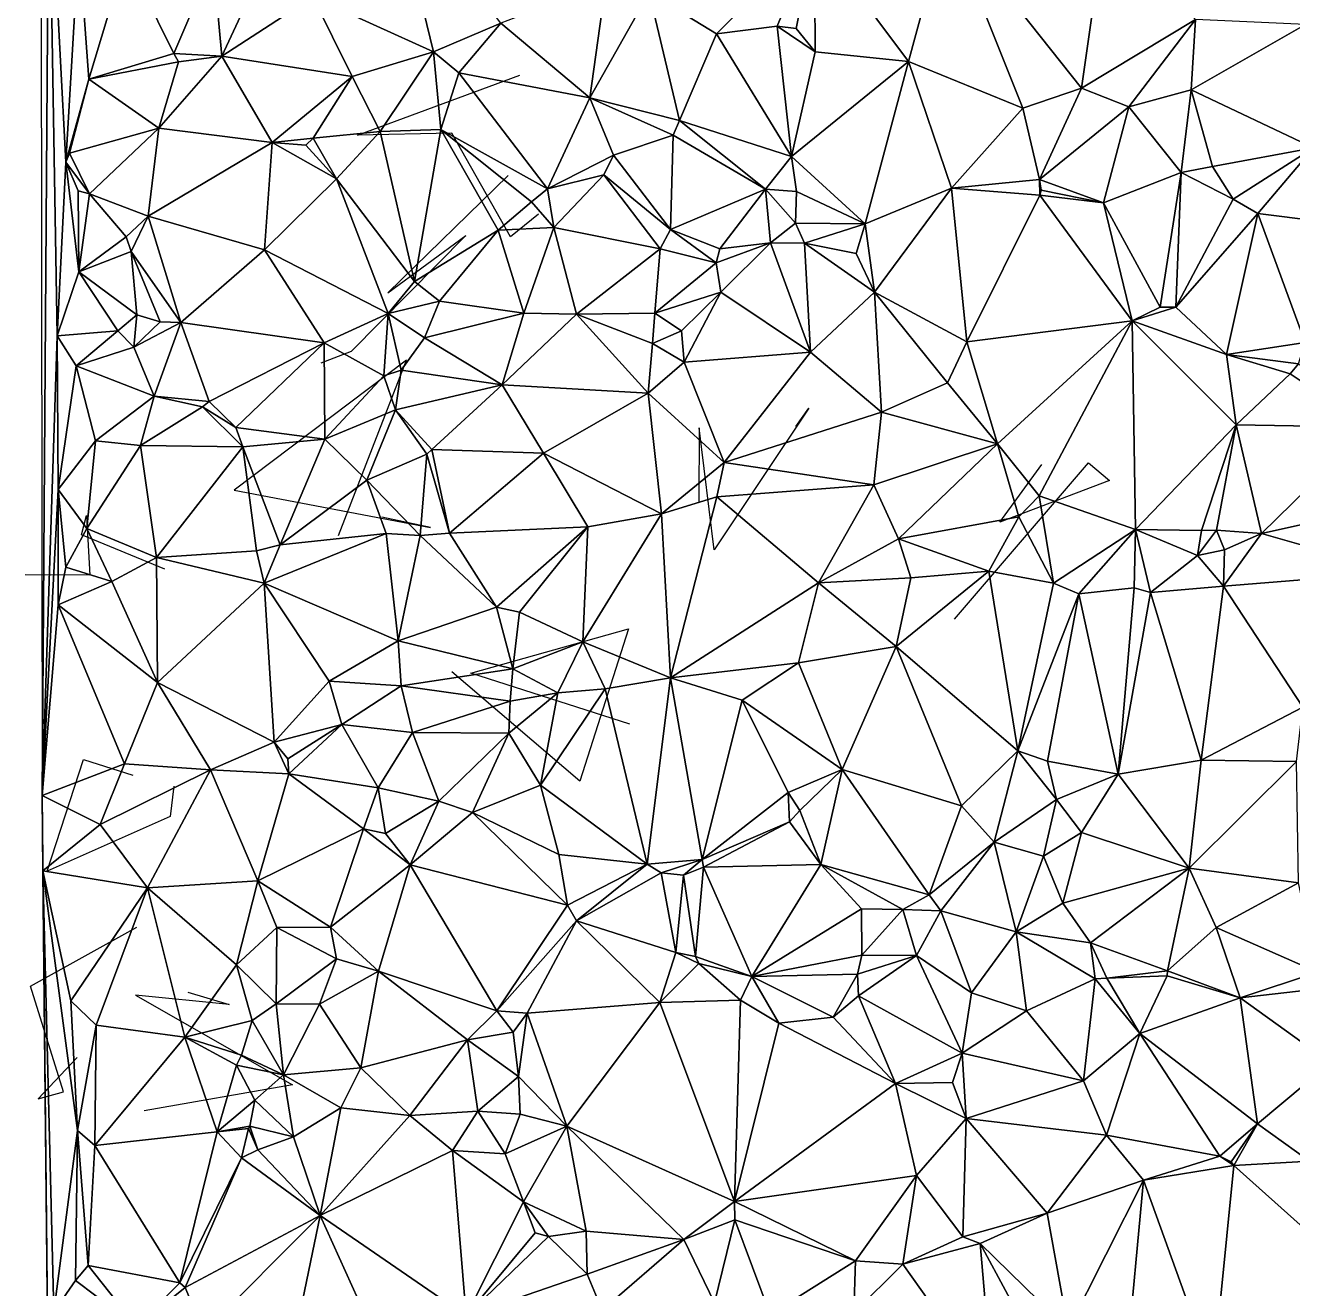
# Model space of a CAD drawing. Header units: metres. Extents: x -15.1 to 15.8, y -15 to 15.
# Drawn here: x -15.11 to -3.35, y -7.98 to 3.74 of the extents above; entities that cross this region are included whole.
import ezdxf

# ---------------------------------------------------------------- set-up
doc = ezdxf.new("R2010")
doc.units = ezdxf.units.M
doc.layers.add('CRACKS', color=1, linetype='Continuous')
doc.layers.add('STREET_MESH', color=7, linetype='Continuous')

msp = doc.modelspace()

# ---------------------------------------------------------------- linework, layer by layer
at = {"layer": 'CRACKS'}
for points in [[(-10.35, 1.989, 0.1), (-10.61, 1.779, 0.1), (-11.153, 2.742, 0.1), (-12.028, 2.724, 0.1), (-10.522, 3.279, 0.1)], [(-10.629, 2.349, 0.1), (-11.748, 1.26, 0.1), (-11.024, 1.791, 0.1), (-12.086, 0.715, 0.1), (-12.37, 0.607, 0.1)], [(-12.206, -0.991, 0.1), (-11.575, 0.634, 0.1), (-13.172, -0.572, 0.1), (-11.352, -0.918, 0.1), (-11.803, -0.82, 0.1)], [(-7.961, 0.021, 0.1), (-7.838, 0.189, 0.1), (-8.719, -1.125, 0.1), (-8.857, 0.007, 0.1), (-8.861, -0.685, 0.1)], [(-6.486, -1.767, 0.1), (-5.245, -0.317, 0.1), (-5.05, -0.48, 0.1), (-6.066, -0.868, 0.1), (-5.678, -0.332, 0.1)], [(-13.818, -1.305, 0.1), (-14.59, -0.985, 0.1), (-14.543, -0.805, 0.1), (-14.513, -1.359, 0.1), (-15.112, -1.358, 0.1)], [(-9.502, -2.743, 0.1), (-10.978, -2.27, 0.1), (-9.513, -1.858, 0.1), (-9.965, -3.272, 0.1), (-11.153, -2.256, 0.1)], [(-13.732, -3.319, 0.1), (-13.767, -3.6, 0.1), (-14.91, -4.107, 0.1), (-14.572, -3.071, 0.1), (-14.115, -3.215, 0.1)], [(-14.63, -5.834, 0.1), (-14.992, -6.218, 0.1), (-14.756, -6.155, 0.1), (-15.064, -5.174, 0.1), (-14.078, -4.627, 0.1)], [(-13.605, -5.23, 0.1), (-13.22, -5.343, 0.1), (-14.088, -5.257, 0.1), (-12.632, -6.088, 0.1), (-14.008, -6.329, 0.1)]]:
    msp.add_polyline3d(points, dxfattribs=at)
at = {"layer": 'STREET_MESH'}
for points in [[(-14.957, -3.403), (-14.894, 5.465), (-14.974, 11.464)], [(-14.816, 0.862), (-14.894, 5.465), (-14.957, -3.403)], [(-14.816, 0.862), (-14.737, 2.472), (-14.894, 5.465)], [(-14.894, 5.465), (-14.737, 2.472), (-14.615, 4.513)], [(-12.442, 4.007), (-11.322, 3.498), (-11.716, 5.112)], [(-11.322, 3.498), (-10.698, 3.763), (-11.716, 5.112)], [(-7.788, 4.577), (-6.913, 3.408), (-6.556, 4.73)], [(-6.556, 4.73), (-6.913, 3.408), (-5.852, 2.973)], [(-5.308, 3.159), (-6.556, 4.73), (-5.852, 2.973)], [(-5.308, 3.159), (-5.087, 4.723), (-6.556, 4.73)], [(-5.087, 4.723), (-5.308, 3.159), (-4.249, 3.798)], [(-14.737, 2.472), (-14.521, 3.242), (-14.615, 4.513)], [(-14.521, 3.242), (-14.18, 4.385), (-14.615, 4.513)], [(-7.788, 4.577), (-9.321, 4.048), (-8.698, 3.663)], [(-8.132, 3.735), (-7.788, 4.577), (-8.698, 3.663)], [(-7.958, 3.712), (-7.788, 4.577), (-8.132, 3.735)], [(-7.958, 3.712), (-7.78, 3.496), (-7.788, 4.577)], [(-7.788, 4.577), (-7.78, 3.496), (-6.913, 3.408)], [(-13.732, 3.48), (-14.18, 4.385), (-14.521, 3.242)], [(-13.732, 3.48), (-13.368, 4.336), (-14.18, 4.385)], [(-13.732, 3.48), (-13.289, 3.456), (-13.368, 4.336)], [(-13.289, 3.456), (-12.921, 4.247), (-13.368, 4.336)], [(-12.921, 4.247), (-13.289, 3.456), (-12.442, 4.007)], [(-9.724, 4.137), (-10.698, 3.763), (-9.873, 3.071)], [(-9.321, 4.048), (-9.724, 4.137), (-9.873, 3.071)], [(-13.289, 3.456), (-12.078, 3.269), (-12.442, 4.007)], [(-12.078, 3.269), (-11.322, 3.498), (-12.442, 4.007)], [(-9.039, 2.861), (-9.321, 4.048), (-9.873, 3.071)], [(-9.321, 4.048), (-9.039, 2.861), (-8.698, 3.663)], [(-4.249, 3.798), (-5.308, 3.159), (-4.868, 2.986)], [(-4.249, 3.798), (-4.868, 2.986), (-4.29, 3.145)], [(-3.231, 3.75), (-4.249, 3.798), (-4.29, 3.145)], [(-10.698, 3.763), (-11.322, 3.498), (-11.088, 3.302)], [(-10.698, 3.763), (-11.088, 3.302), (-9.873, 3.071)], [(-9.039, 2.861), (-8, 2.524), (-8.698, 3.663)], [(-8, 2.524), (-8.132, 3.735), (-8.698, 3.663)], [(-7.78, 3.496), (-8.132, 3.735), (-8, 2.524)], [(-7.78, 3.496), (-7.958, 3.712), (-8.132, 3.735)], [(-3.156, 2.605), (-3.231, 3.75), (-4.29, 3.145)], [(-13.69, 3.404), (-13.732, 3.48), (-14.521, 3.242)], [(-12.821, 2.654), (-13.289, 3.456), (-13.873, 2.787)], [(-13.289, 3.456), (-13.69, 3.404), (-13.873, 2.787)], [(-13.732, 3.48), (-13.69, 3.404), (-13.289, 3.456)], [(-12.078, 3.269), (-13.289, 3.456), (-12.821, 2.654)], [(-11.322, 3.498), (-12.078, 3.269), (-11.818, 2.758)], [(-11.322, 3.498), (-11.818, 2.758), (-11.254, 2.776)], [(-11.322, 3.498), (-11.254, 2.776), (-11.088, 3.302)], [(-6.913, 3.408), (-7.78, 3.496), (-8, 2.524)], [(-13.69, 3.404), (-14.521, 3.242), (-13.873, 2.787)], [(-11.254, 2.776), (-10.266, 2.226), (-11.088, 3.302)], [(-11.088, 3.302), (-10.266, 2.226), (-9.873, 3.071)], [(-6.913, 3.408), (-8, 2.524), (-7.316, 1.901)], [(-6.515, 2.231), (-6.913, 3.408), (-7.316, 1.901)], [(-6.913, 3.408), (-6.515, 2.231), (-5.852, 2.973)], [(-14.737, 2.472), (-14.702, 2.556), (-14.521, 3.242)], [(-14.521, 3.242), (-14.702, 2.556), (-13.873, 2.787)], [(-12.439, 2.695), (-12.078, 3.269), (-12.821, 2.654)], [(-12.078, 3.269), (-12.439, 2.695), (-11.818, 2.758)], [(-10.266, 2.226), (-9.652, 2.539), (-9.873, 3.071)], [(-9.1, 2.723), (-9.039, 2.861), (-9.873, 3.071)], [(-9.652, 2.539), (-9.1, 2.723), (-9.873, 3.071)], [(-5.699, 2.313), (-5.308, 3.159), (-5.852, 2.973)], [(-5.308, 3.159), (-5.699, 2.313), (-4.868, 2.986)], [(-4.868, 2.986), (-4.385, 2.378), (-4.29, 3.145)], [(-4.385, 2.378), (-4.092, 2.433), (-4.29, 3.145)], [(-4.092, 2.433), (-3.156, 2.605), (-4.29, 3.145)], [(-6.515, 2.231), (-5.699, 2.313), (-5.852, 2.973)], [(-4.868, 2.986), (-5.699, 2.313), (-5.103, 2.096)], [(-4.385, 2.378), (-4.868, 2.986), (-5.103, 2.096)], [(-9.039, 2.861), (-9.1, 2.723), (-8.241, 2.221)], [(-9.039, 2.861), (-8.241, 2.221), (-8, 2.524)], [(-14.702, 2.556), (-14.516, 2.18), (-13.873, 2.787)], [(-14.516, 2.18), (-13.972, 1.972), (-13.873, 2.787)], [(-13.972, 1.972), (-12.821, 2.654), (-13.873, 2.787)], [(-11.818, 2.758), (-12.439, 2.695), (-12.224, 2.317)], [(-11.5, 1.364), (-11.818, 2.758), (-12.224, 2.317)], [(-11.254, 2.776), (-11.818, 2.758), (-11.5, 1.364)], [(-11.254, 2.776), (-11.5, 1.364), (-10.722, 1.841)], [(-10.414, 2.105), (-11.254, 2.776), (-10.722, 1.841)], [(-10.414, 2.105), (-10.266, 2.226), (-11.254, 2.776)], [(-9.1, 2.723), (-9.652, 2.539), (-9.124, 1.847)], [(-8.241, 2.221), (-9.1, 2.723), (-9.124, 1.847)], [(-12.891, 1.658), (-12.821, 2.654), (-13.972, 1.972)], [(-12.821, 2.654), (-12.891, 1.658), (-12.224, 2.317)], [(-12.507, 2.632), (-12.439, 2.695), (-12.821, 2.654)], [(-12.507, 2.632), (-12.821, 2.654), (-12.224, 2.317)], [(-12.439, 2.695), (-12.507, 2.632), (-12.224, 2.317)], [(-4.092, 2.433), (-3.901, 2.129), (-3.156, 2.605)], [(-3.901, 2.129), (-3.673, 1.996), (-3.156, 2.605)], [(-3.673, 1.996), (-3.105, 1.926), (-3.156, 2.605)], [(-14.615, 1.455), (-14.737, 2.472), (-14.816, 0.862)], [(-14.737, 2.472), (-14.516, 2.18), (-14.702, 2.556)], [(-14.516, 2.18), (-14.737, 2.472), (-14.622, 2.208)], [(-14.737, 2.472), (-14.615, 1.455), (-14.622, 2.208)], [(-9.652, 2.539), (-10.266, 2.226), (-9.741, 2.356)], [(-9.652, 2.539), (-9.741, 2.356), (-9.124, 1.847)], [(-8.241, 2.221), (-7.955, 2.2), (-8, 2.524)], [(-8, 2.524), (-7.955, 2.2), (-7.316, 1.901)], [(-10.266, 2.226), (-10.205, 1.868), (-9.741, 2.356)], [(-9.741, 2.356), (-10.205, 1.868), (-9.218, 1.668)], [(-9.741, 2.356), (-9.218, 1.668), (-9.124, 1.847)], [(-4.577, 1.127), (-4.385, 2.378), (-5.103, 2.096)], [(-4.385, 2.378), (-4.577, 1.127), (-4.432, 1.126)], [(-3.901, 2.129), (-4.385, 2.378), (-4.432, 1.126)], [(-3.901, 2.129), (-4.092, 2.433), (-4.385, 2.378)], [(-12.891, 1.658), (-11.745, 1.068), (-12.224, 2.317)], [(-11.745, 1.068), (-11.5, 1.364), (-12.224, 2.317)], [(-5.694, 2.168), (-5.699, 2.313), (-6.515, 2.231)], [(-5.699, 2.313), (-5.682, 2.212), (-5.103, 2.096)], [(-5.694, 2.168), (-5.682, 2.212), (-5.699, 2.313)], [(-14.615, 1.455), (-14.516, 2.18), (-14.622, 2.208)], [(-14.615, 1.455), (-14.175, 1.781), (-14.516, 2.18)], [(-14.516, 2.18), (-14.175, 1.781), (-13.972, 1.972)], [(-10.414, 2.105), (-10.205, 1.868), (-10.266, 2.226)], [(-8.241, 2.221), (-9.124, 1.847), (-8.666, 1.668)], [(-8.196, 1.725), (-8.241, 2.221), (-8.666, 1.668)], [(-7.963, 1.907), (-7.955, 2.2), (-8.241, 2.221)], [(-8.196, 1.725), (-7.963, 1.907), (-8.241, 2.221)], [(-7.955, 2.2), (-7.963, 1.907), (-7.316, 1.901)], [(-6.515, 2.231), (-7.316, 1.901), (-7.231, 1.268)], [(-6.372, 0.805), (-6.515, 2.231), (-7.231, 1.268)], [(-5.694, 2.168), (-6.515, 2.231), (-6.372, 0.805)], [(-4.839, 1), (-5.694, 2.168), (-6.372, 0.805)], [(-5.682, 2.212), (-5.694, 2.168), (-5.103, 2.096)], [(-5.694, 2.168), (-4.839, 1), (-5.103, 2.096)], [(-3.673, 1.996), (-3.901, 2.129), (-4.432, 1.126)], [(-10.205, 1.868), (-10.414, 2.105), (-10.722, 1.841)], [(-4.839, 1), (-4.577, 1.127), (-5.103, 2.096)], [(-14.175, 1.781), (-14.128, 1.644), (-13.972, 1.972)], [(-14.128, 1.644), (-13.668, 0.985), (-13.972, 1.972)], [(-13.668, 0.985), (-12.891, 1.658), (-13.972, 1.972)], [(-7.963, 1.907), (-8.196, 1.725), (-7.88, 1.72)], [(-7.963, 1.907), (-7.88, 1.72), (-7.316, 1.901)], [(-7.88, 1.72), (-7.4, 1.624), (-7.316, 1.901)], [(-7.316, 1.901), (-7.4, 1.624), (-7.231, 1.268)], [(-3.962, 0.688), (-3.673, 1.996), (-4.432, 1.126)], [(-3.673, 1.996), (-3.962, 0.688), (-3.234, 0.8)], [(-3.105, 1.926), (-3.673, 1.996), (-3.234, 0.8)], [(-14.128, 1.644), (-14.175, 1.781), (-14.615, 1.455)], [(-11.5, 1.364), (-11.268, 1.184), (-10.722, 1.841)], [(-11.268, 1.184), (-10.486, 1.073), (-10.722, 1.841)], [(-10.486, 1.073), (-10.205, 1.868), (-10.722, 1.841)], [(-10.205, 1.868), (-10.486, 1.073), (-9.997, 1.062)], [(-9.218, 1.668), (-10.205, 1.868), (-9.997, 1.062)], [(-9.218, 1.668), (-8.701, 1.538), (-9.124, 1.847)], [(-9.124, 1.847), (-8.701, 1.538), (-8.666, 1.668)], [(-13.668, 0.985), (-12.339, 0.795), (-12.891, 1.658)], [(-12.339, 0.795), (-11.745, 1.068), (-12.891, 1.658)], [(-9.27, 1.071), (-9.218, 1.668), (-9.997, 1.062)], [(-9.27, 1.071), (-8.701, 1.538), (-9.218, 1.668)], [(-8.701, 1.538), (-8.196, 1.725), (-8.666, 1.668)], [(-8.701, 1.538), (-8.657, 1.266), (-8.196, 1.725)], [(-8.196, 1.725), (-8.657, 1.266), (-7.825, 0.71)], [(-8.196, 1.725), (-7.825, 0.71), (-7.88, 1.72)], [(-7.4, 1.624), (-7.88, 1.72), (-7.231, 1.268)], [(-7.88, 1.72), (-7.825, 0.71), (-7.231, 1.268)], [(-14.076, 1.056), (-14.128, 1.644), (-14.615, 1.455)], [(-14.128, 1.644), (-13.861, 0.99), (-13.668, 0.985)], [(-13.861, 0.99), (-14.128, 1.644), (-14.076, 1.056)], [(-8.701, 1.538), (-9.27, 1.071), (-8.657, 1.266)], [(-14.252, 0.908), (-14.615, 1.455), (-14.816, 0.862)], [(-14.252, 0.908), (-14.076, 1.056), (-14.615, 1.455)], [(-11.745, 1.068), (-11.268, 1.184), (-11.5, 1.364)], [(-11.268, 1.184), (-11.745, 1.068), (-11.407, 0.843)], [(-10.486, 1.073), (-11.268, 1.184), (-11.407, 0.843)], [(-8.657, 1.266), (-9.27, 1.071), (-9.021, 0.909)], [(-8.996, 0.618), (-8.657, 1.266), (-9.021, 0.909)], [(-8.657, 1.266), (-8.996, 0.618), (-7.825, 0.71)], [(-7.825, 0.71), (-7.164, 0.152), (-7.231, 1.268)], [(-6.551, 0.424), (-6.372, 0.805), (-7.231, 1.268)], [(-7.164, 0.152), (-6.551, 0.424), (-7.231, 1.268)], [(-12.339, 0.795), (-11.784, 0.489), (-11.745, 1.068)], [(-11.745, 1.068), (-11.784, 0.489), (-11.623, 0.544)], [(-11.745, 1.068), (-11.623, 0.544), (-11.407, 0.843)], [(-10.686, 0.407), (-10.486, 1.073), (-11.407, 0.843)], [(-10.486, 1.073), (-10.686, 0.407), (-9.997, 1.062)], [(-10.686, 0.407), (-9.331, 0.33), (-9.997, 1.062)], [(-9.29, 0.79), (-9.27, 1.071), (-9.997, 1.062)], [(-9.331, 0.33), (-9.29, 0.79), (-9.997, 1.062)], [(-9.27, 1.071), (-9.29, 0.79), (-9.021, 0.909)], [(-4.432, 1.126), (-4.577, 1.127), (-4.839, 1)], [(-3.962, 0.688), (-4.432, 1.126), (-4.839, 1)], [(-14.076, 1.056), (-14.252, 0.908), (-14.104, 0.757)], [(-13.861, 0.99), (-14.076, 1.056), (-14.104, 0.757)], [(-13.861, 0.99), (-14.104, 0.757), (-13.668, 0.985)], [(-14.104, 0.757), (-13.916, 0.3), (-13.668, 0.985)], [(-13.916, 0.3), (-13.405, 0.253), (-13.668, 0.985)], [(-13.405, 0.253), (-12.339, 0.795), (-13.668, 0.985)], [(-6.087, -0.142), (-4.839, 1), (-6.372, 0.805)], [(-6.087, -0.142), (-5.702, -0.624), (-4.839, 1)], [(-5.702, -0.624), (-4.806, -0.937), (-4.839, 1)], [(-4.806, -0.937), (-3.872, 0.034), (-4.839, 1)], [(-3.872, 0.034), (-3.962, 0.688), (-4.839, 1)], [(-14.806, -0.565), (-14.816, 0.862), (-14.957, -3.403)], [(-14.639, 0.584), (-14.252, 0.908), (-14.816, 0.862)], [(-14.639, 0.584), (-14.816, 0.862), (-14.806, -0.565)], [(-14.252, 0.908), (-14.639, 0.584), (-14.104, 0.757)], [(-11.623, 0.544), (-10.686, 0.407), (-11.407, 0.843)], [(-9.29, 0.79), (-8.996, 0.618), (-9.021, 0.909)], [(-14.104, 0.757), (-14.639, 0.584), (-13.916, 0.3)], [(-13.405, 0.253), (-13.157, 0.011), (-12.339, 0.795)], [(-13.157, 0.011), (-12.333, -0.098), (-12.339, 0.795)], [(-12.333, -0.098), (-11.784, 0.489), (-12.339, 0.795)], [(-9.29, 0.79), (-9.331, 0.33), (-8.996, 0.618)], [(-7.825, 0.71), (-8.996, 0.618), (-8.626, -0.313)], [(-7.164, 0.152), (-7.825, 0.71), (-8.626, -0.313)], [(-6.551, 0.424), (-6.087, -0.142), (-6.372, 0.805)], [(-3.962, 0.688), (-3.295, 0.603), (-3.234, 0.8)], [(-8.996, 0.618), (-9.331, 0.33), (-8.626, -0.313)], [(-3.371, 0.509), (-3.962, 0.688), (-3.872, 0.034)], [(-3.371, 0.509), (-3.295, 0.603), (-3.962, 0.688)], [(-3.295, 0.603), (-3.371, 0.509), (-2.63, 0.015)], [(-14.461, -0.112), (-14.639, 0.584), (-14.806, -0.565)], [(-14.639, 0.584), (-14.461, -0.112), (-13.916, 0.3)], [(-11.784, 0.489), (-12.333, -0.098), (-11.676, 0.176)], [(-11.784, 0.489), (-11.676, 0.176), (-11.623, 0.544)], [(-11.623, 0.544), (-11.676, 0.176), (-10.686, 0.407)], [(-2.63, 0.015), (-3.371, 0.509), (-3.872, 0.034)], [(-11.676, 0.176), (-11.34, -0.193), (-10.686, 0.407)], [(-11.34, -0.193), (-10.303, -0.228), (-10.686, 0.407)], [(-10.303, -0.228), (-9.331, 0.33), (-10.686, 0.407)], [(-6.087, -0.142), (-6.551, 0.424), (-7.164, 0.152)], [(-14.461, -0.112), (-14.043, -0.156), (-13.916, 0.3)], [(-14.043, -0.156), (-13.466, 0.201), (-13.916, 0.3)], [(-13.466, 0.201), (-13.405, 0.253), (-13.916, 0.3)], [(-13.466, 0.201), (-13.157, 0.011), (-13.405, 0.253)], [(-10.303, -0.228), (-9.206, -0.79), (-9.331, 0.33)], [(-9.331, 0.33), (-9.206, -0.79), (-8.626, -0.313)], [(-13.466, 0.201), (-14.043, -0.156), (-13.093, -0.169)], [(-13.157, 0.011), (-13.466, 0.201), (-13.093, -0.169)], [(-11.676, 0.176), (-12.333, -0.098), (-11.943, -0.479)], [(-11.384, -0.237), (-11.676, 0.176), (-11.943, -0.479)], [(-11.676, 0.176), (-11.384, -0.237), (-11.34, -0.193)], [(-7.237, -0.521), (-7.164, 0.152), (-8.626, -0.313)], [(-6.087, -0.142), (-7.164, 0.152), (-7.237, -0.521)], [(-12.333, -0.098), (-13.157, 0.011), (-13.093, -0.169)], [(-3.872, 0.034), (-4.806, -0.937), (-4.195, -0.945)], [(-4.055, -0.943), (-3.872, 0.034), (-4.195, -0.945)], [(-4.055, -0.943), (-3.637, -0.973), (-3.872, 0.034)], [(-3.637, -0.973), (-2.63, 0.015), (-3.872, 0.034)], [(-2.63, 0.015), (-3.637, -0.973), (-2.337, -0.684)], [(-14.54, -0.927), (-14.461, -0.112), (-14.806, -0.565)], [(-14.043, -0.156), (-14.461, -0.112), (-14.54, -0.927)], [(-12.333, -0.098), (-13.093, -0.169), (-12.748, -1.078)], [(-12.333, -0.098), (-12.748, -1.078), (-11.943, -0.479)], [(-14.043, -0.156), (-14.54, -0.927), (-13.894, -1.195)], [(-13.093, -0.169), (-14.043, -0.156), (-13.894, -1.195)], [(-13.093, -0.169), (-13.894, -1.195), (-12.965, -1.133)], [(-12.748, -1.078), (-13.093, -0.169), (-12.965, -1.133)], [(-11.384, -0.237), (-11.175, -0.971), (-11.34, -0.193)], [(-11.175, -0.971), (-10.303, -0.228), (-11.34, -0.193)], [(-9.891, -0.912), (-10.303, -0.228), (-11.175, -0.971)], [(-9.206, -0.79), (-10.303, -0.228), (-9.891, -0.912)], [(-6.087, -0.142), (-7.237, -0.521), (-7.008, -1.023)], [(-5.889, -0.817), (-6.087, -0.142), (-7.008, -1.023)], [(-5.702, -0.624), (-6.087, -0.142), (-5.889, -0.817)], [(-11.447, -0.993), (-11.384, -0.237), (-11.943, -0.479)], [(-11.447, -0.993), (-11.175, -0.971), (-11.384, -0.237)], [(-9.206, -0.79), (-8.694, -0.632), (-8.626, -0.313)], [(-8.694, -0.632), (-7.237, -0.521), (-8.626, -0.313)], [(-14.807, -1.635), (-14.806, -0.565), (-14.957, -3.403)], [(-14.807, -1.635), (-14.737, -1.285), (-14.806, -0.565)], [(-14.737, -1.285), (-14.54, -0.927), (-14.806, -0.565)], [(-12.748, -1.078), (-11.763, -0.973), (-11.943, -0.479)], [(-11.763, -0.973), (-11.447, -0.993), (-11.943, -0.479)], [(-7.237, -0.521), (-8.694, -0.632), (-7.751, -1.43)], [(-7.008, -1.023), (-7.237, -0.521), (-7.751, -1.43)], [(-9.206, -0.79), (-9.122, -2.313), (-8.694, -0.632)], [(-8.694, -0.632), (-9.122, -2.313), (-7.751, -1.43)], [(-5.568, -1.435), (-5.702, -0.624), (-5.889, -0.817)], [(-5.702, -0.624), (-5.568, -1.435), (-4.806, -0.937)], [(-3.637, -0.973), (-2.381, -1.332), (-2.337, -0.684)], [(-9.206, -0.79), (-9.891, -0.912), (-9.938, -1.979)], [(-9.122, -2.313), (-9.206, -0.79), (-9.938, -1.979)], [(-6.169, -1.323), (-5.889, -0.817), (-7.008, -1.023)], [(-6.169, -1.323), (-5.568, -1.435), (-5.889, -0.817)], [(-14.54, -0.927), (-14.737, -1.285), (-14.31, -1.417)], [(-14.54, -0.927), (-14.31, -1.417), (-13.894, -1.195)], [(-10.739, -1.657), (-9.891, -0.912), (-11.175, -0.971)], [(-10.525, -1.704), (-9.891, -0.912), (-10.739, -1.657)], [(-9.891, -0.912), (-10.525, -1.704), (-9.938, -1.979)], [(-5.568, -1.435), (-5.333, -1.532), (-4.806, -0.937)], [(-5.333, -1.532), (-4.819, -1.476), (-4.806, -0.937)], [(-4.819, -1.476), (-4.668, -1.519), (-4.806, -0.937)], [(-4.806, -0.937), (-4.231, -1.178), (-4.195, -0.945)], [(-4.668, -1.519), (-4.231, -1.178), (-4.806, -0.937)], [(-11.763, -0.973), (-12.748, -1.078), (-12.895, -1.433)], [(-11.65, -1.968), (-11.763, -0.973), (-12.895, -1.433)], [(-11.763, -0.973), (-11.65, -1.968), (-11.447, -0.993)], [(-11.65, -1.968), (-10.739, -1.657), (-11.447, -0.993)], [(-11.447, -0.993), (-10.739, -1.657), (-11.175, -0.971)], [(-6.892, -1.385), (-7.008, -1.023), (-7.751, -1.43)], [(-6.892, -1.385), (-6.169, -1.323), (-7.008, -1.023)], [(-4.231, -1.178), (-4.055, -0.943), (-4.195, -0.945)], [(-4.231, -1.178), (-3.98, -1.124), (-4.055, -0.943)], [(-4.055, -0.943), (-3.98, -1.124), (-3.637, -0.973)], [(-3.637, -0.973), (-3.99, -1.462), (-2.381, -1.332)], [(-3.98, -1.124), (-3.99, -1.462), (-3.637, -0.973)], [(-12.965, -1.133), (-13.894, -1.195), (-12.895, -1.433)], [(-12.748, -1.078), (-12.965, -1.133), (-12.895, -1.433)], [(-3.99, -1.462), (-3.98, -1.124), (-4.231, -1.178)], [(-14.31, -1.417), (-14.737, -1.285), (-14.807, -1.635)], [(-13.894, -1.195), (-14.31, -1.417), (-13.884, -2.357)], [(-13.894, -1.195), (-13.884, -2.357), (-12.895, -1.433)], [(-3.99, -1.462), (-4.231, -1.178), (-4.668, -1.519)], [(-7.03, -2.023), (-6.892, -1.385), (-7.751, -1.43)], [(-6.169, -1.323), (-6.892, -1.385), (-7.03, -2.023)], [(-5.901, -2.989), (-6.169, -1.323), (-7.03, -2.023)], [(-5.901, -2.989), (-5.568, -1.435), (-6.169, -1.323)], [(-3.99, -1.462), (-3.254, -2.584), (-2.381, -1.332)], [(-14.31, -1.417), (-14.807, -1.635), (-13.884, -2.357)], [(-13.884, -2.357), (-12.803, -2.91), (-12.895, -1.433)], [(-12.803, -2.91), (-12.293, -2.342), (-12.895, -1.433)], [(-12.293, -2.342), (-11.65, -1.968), (-12.895, -1.433)], [(-9.122, -2.313), (-7.936, -2.173), (-7.751, -1.43)], [(-7.936, -2.173), (-7.03, -2.023), (-7.751, -1.43)], [(-5.568, -1.435), (-5.901, -2.989), (-5.333, -1.532)], [(-4.968, -3.205), (-4.819, -1.476), (-5.333, -1.532)], [(-4.668, -1.519), (-4.819, -1.476), (-4.968, -3.205)], [(-4.197, -3.077), (-4.668, -1.519), (-4.968, -3.205)], [(-4.197, -3.077), (-3.99, -1.462), (-4.668, -1.519)], [(-3.99, -1.462), (-4.197, -3.077), (-3.254, -2.584)], [(-14.192, -3.111), (-14.807, -1.635), (-14.957, -3.403)], [(-14.807, -1.635), (-14.192, -3.111), (-13.884, -2.357)], [(-5.901, -2.989), (-5.624, -3.085), (-5.333, -1.532)], [(-5.624, -3.085), (-4.968, -3.205), (-5.333, -1.532)], [(-11.65, -1.968), (-10.587, -2.23), (-10.739, -1.657)], [(-10.587, -2.23), (-10.525, -1.704), (-10.739, -1.657)], [(-10.525, -1.704), (-10.587, -2.23), (-9.938, -1.979)], [(-11.624, -2.388), (-11.65, -1.968), (-12.293, -2.342)], [(-11.65, -1.968), (-11.624, -2.388), (-10.587, -2.23)], [(-10.587, -2.23), (-10.169, -2.452), (-9.938, -1.979)], [(-10.169, -2.452), (-9.729, -2.415), (-9.938, -1.979)], [(-9.729, -2.415), (-9.122, -2.313), (-9.938, -1.979)], [(-7.03, -2.023), (-7.936, -2.173), (-7.531, -3.164)], [(-7.03, -2.023), (-7.531, -3.164), (-6.421, -3.5)], [(-5.901, -2.989), (-7.03, -2.023), (-6.421, -3.5)], [(-11.624, -2.388), (-10.613, -2.528), (-10.587, -2.23)], [(-10.613, -2.528), (-10.169, -2.452), (-10.587, -2.23)], [(-9.122, -2.313), (-8.458, -2.518), (-7.936, -2.173)], [(-7.936, -2.173), (-8.458, -2.518), (-7.531, -3.164)], [(-12.803, -2.91), (-12.174, -2.745), (-12.293, -2.342)], [(-12.174, -2.745), (-11.624, -2.388), (-12.293, -2.342)], [(-9.122, -2.313), (-9.729, -2.415), (-9.339, -4.04)], [(-8.83, -3.997), (-9.122, -2.313), (-9.339, -4.04)], [(-9.122, -2.313), (-8.83, -3.997), (-8.458, -2.518)], [(-14.192, -3.111), (-13.392, -3.165), (-13.884, -2.357)], [(-13.392, -3.165), (-12.803, -2.91), (-13.884, -2.357)], [(-11.517, -2.82), (-11.624, -2.388), (-12.174, -2.745)], [(-11.517, -2.82), (-10.613, -2.528), (-11.624, -2.388)], [(-10.169, -2.452), (-10.613, -2.528), (-10.624, -2.826)], [(-10.329, -3.309), (-10.169, -2.452), (-10.624, -2.826)], [(-9.729, -2.415), (-10.329, -3.309), (-9.339, -4.04)], [(-9.729, -2.415), (-10.169, -2.452), (-10.329, -3.309)], [(-10.613, -2.528), (-11.517, -2.82), (-10.624, -2.826)], [(-8.458, -2.518), (-8.83, -3.997), (-8.031, -3.377)], [(-7.531, -3.164), (-8.458, -2.518), (-8.031, -3.377)], [(-3.254, -2.584), (-4.197, -3.077), (-3.312, -3.09)], [(-12.803, -2.91), (-12.674, -3.064), (-12.174, -2.745)], [(-12.674, -3.064), (-12.667, -3.203), (-12.174, -2.745)], [(-12.667, -3.203), (-11.837, -3.334), (-12.174, -2.745)], [(-11.837, -3.334), (-11.517, -2.82), (-12.174, -2.745)], [(-11.517, -2.82), (-11.837, -3.334), (-11.273, -3.457)], [(-11.517, -2.82), (-11.273, -3.457), (-10.624, -2.826)], [(-12.667, -3.203), (-12.803, -2.91), (-13.392, -3.165)], [(-12.667, -3.203), (-12.674, -3.064), (-12.803, -2.91)], [(-11.273, -3.457), (-10.962, -3.561), (-10.624, -2.826)], [(-10.962, -3.561), (-10.329, -3.309), (-10.624, -2.826)], [(-6.118, -3.837), (-5.901, -2.989), (-6.421, -3.5)], [(-5.54, -3.44), (-5.901, -2.989), (-6.118, -3.837)], [(-5.54, -3.44), (-5.624, -3.085), (-5.901, -2.989)], [(-14.416, -3.674), (-14.192, -3.111), (-14.957, -3.403)], [(-14.416, -3.674), (-13.392, -3.165), (-14.192, -3.111)], [(-13.392, -3.165), (-14.416, -3.674), (-13.977, -4.26)], [(-12.955, -4.195), (-13.392, -3.165), (-13.977, -4.26)], [(-12.955, -4.195), (-12.667, -3.203), (-13.392, -3.165)], [(-7.924, -3.544), (-7.531, -3.164), (-8.031, -3.377)], [(-7.924, -3.544), (-7.729, -4.044), (-7.531, -3.164)], [(-7.729, -4.044), (-6.722, -4.325), (-7.531, -3.164)], [(-7.531, -3.164), (-6.722, -4.325), (-6.421, -3.5)], [(-5.624, -3.085), (-5.54, -3.44), (-4.968, -3.205)], [(-4.197, -3.077), (-4.968, -3.205), (-4.308, -4.078)], [(-3.312, -3.09), (-4.197, -3.077), (-4.308, -4.078)], [(-3.294, -4.216), (-3.312, -3.09), (-4.308, -4.078)], [(-12.667, -3.203), (-12.955, -4.195), (-11.972, -3.713)], [(-11.837, -3.334), (-12.667, -3.203), (-11.972, -3.713)], [(-5.54, -3.44), (-5.309, -3.749), (-4.968, -3.205)], [(-4.968, -3.205), (-5.309, -3.749), (-4.308, -4.078)], [(-14.948, -4.103), (-14.957, -3.403), (-14.838, -14.962)], [(-14.948, -4.103), (-14.416, -3.674), (-14.957, -3.403)], [(-11.768, -3.758), (-11.837, -3.334), (-11.972, -3.713)], [(-11.273, -3.457), (-11.837, -3.334), (-11.768, -3.758)], [(-10.159, -3.953), (-10.329, -3.309), (-10.962, -3.561)], [(-10.329, -3.309), (-10.159, -3.953), (-9.339, -4.04)], [(-8.83, -3.997), (-8.018, -3.65), (-8.031, -3.377)], [(-8.018, -3.65), (-7.924, -3.544), (-8.031, -3.377)], [(-11.273, -3.457), (-11.768, -3.758), (-11.54, -4.047)], [(-10.962, -3.561), (-11.273, -3.457), (-11.54, -4.047)], [(-6.722, -4.325), (-6.118, -3.837), (-6.421, -3.5)], [(-5.54, -3.44), (-6.118, -3.837), (-5.661, -3.968)], [(-5.309, -3.749), (-5.54, -3.44), (-5.661, -3.968)], [(-10.962, -3.561), (-11.54, -4.047), (-10.081, -4.421)], [(-10.159, -3.953), (-10.962, -3.561), (-10.081, -4.421)], [(-7.924, -3.544), (-8.018, -3.65), (-7.729, -4.044)], [(-13.977, -4.26), (-14.416, -3.674), (-14.948, -4.103)], [(-12.955, -4.195), (-12.279, -4.627), (-11.972, -3.713)], [(-12.279, -4.627), (-11.54, -4.047), (-11.972, -3.713)], [(-11.54, -4.047), (-11.768, -3.758), (-11.972, -3.713)], [(-8.018, -3.65), (-8.83, -3.997), (-8.816, -4.07)], [(-8.018, -3.65), (-8.816, -4.07), (-7.729, -4.044)], [(-5.309, -3.749), (-5.661, -3.968), (-5.482, -4.403)], [(-5.309, -3.749), (-5.482, -4.403), (-4.308, -4.078)], [(-6.615, -4.473), (-6.118, -3.837), (-6.722, -4.325)], [(-6.118, -3.837), (-6.615, -4.473), (-5.914, -4.669)], [(-6.118, -3.837), (-5.914, -4.669), (-5.661, -3.968)], [(-9.339, -4.04), (-10.159, -3.953), (-10.081, -4.421)], [(-9.211, -4.121), (-8.83, -3.997), (-9.339, -4.04)], [(-8.83, -3.997), (-9.211, -4.121), (-9.002, -4.144)], [(-8.83, -3.997), (-9.002, -4.144), (-8.816, -4.07)], [(-5.661, -3.968), (-5.914, -4.669), (-5.482, -4.403)], [(-14.846, -8.195), (-14.948, -4.103), (-14.838, -14.962)], [(-14.628, -6.514), (-14.948, -4.103), (-14.846, -8.195)], [(-14.628, -6.514), (-14.69, -5.309), (-14.948, -4.103)], [(-14.69, -5.309), (-13.977, -4.26), (-14.948, -4.103)], [(-11.54, -4.047), (-12.279, -4.627), (-11.833, -5.035)], [(-10.735, -5.403), (-11.54, -4.047), (-11.833, -5.035)], [(-11.54, -4.047), (-10.735, -5.403), (-10.081, -4.421)], [(-9.997, -4.566), (-9.339, -4.04), (-10.081, -4.421)], [(-9.997, -4.566), (-9.211, -4.121), (-9.339, -4.04)], [(-8.816, -4.07), (-9.002, -4.144), (-8.891, -4.898)], [(-8.37, -5.085), (-8.816, -4.07), (-8.891, -4.898)], [(-8.816, -4.07), (-8.37, -5.085), (-7.729, -4.044)], [(-8.37, -5.085), (-7.351, -4.457), (-7.729, -4.044)], [(-6.722, -4.325), (-7.729, -4.044), (-6.968, -4.461)], [(-7.729, -4.044), (-7.351, -4.457), (-6.968, -4.461)], [(-5.482, -4.403), (-5.226, -4.772), (-4.308, -4.078)], [(-5.226, -4.772), (-4.51, -5.032), (-4.308, -4.078)], [(-4.51, -5.032), (-4.059, -4.628), (-4.308, -4.078)], [(-4.059, -4.628), (-3.294, -4.216), (-4.308, -4.078)], [(-12.955, -4.195), (-13.977, -4.26), (-13.152, -4.977)], [(-12.777, -4.63), (-12.955, -4.195), (-13.152, -4.977)], [(-12.955, -4.195), (-12.777, -4.63), (-12.279, -4.627)], [(-9.211, -4.121), (-9.997, -4.566), (-9.073, -4.862)], [(-9.002, -4.144), (-9.211, -4.121), (-9.073, -4.862)], [(-9.002, -4.144), (-9.073, -4.862), (-8.891, -4.898)], [(-4.059, -4.628), (-3.117, -5.042), (-3.294, -4.216)], [(-14.69, -5.309), (-14.453, -5.534), (-13.977, -4.26)], [(-13.977, -4.26), (-14.453, -5.534), (-13.632, -5.648)], [(-13.977, -4.26), (-13.632, -5.648), (-13.152, -4.977)], [(-6.615, -4.473), (-6.722, -4.325), (-6.968, -4.461)], [(-10.735, -5.403), (-9.997, -4.566), (-10.081, -4.421)], [(-7.351, -4.457), (-8.37, -5.085), (-7.349, -4.885)], [(-7.351, -4.457), (-7.349, -4.885), (-6.968, -4.461)], [(-7.349, -4.885), (-6.841, -4.89), (-6.968, -4.461)], [(-6.841, -4.89), (-6.615, -4.473), (-6.968, -4.461)], [(-5.914, -4.669), (-5.226, -4.772), (-5.482, -4.403)], [(-10.455, -5.424), (-9.997, -4.566), (-10.735, -5.403)], [(-9.224, -5.326), (-9.997, -4.566), (-10.455, -5.424)], [(-9.997, -4.566), (-9.224, -5.326), (-9.073, -4.862)], [(-6.329, -5.236), (-6.615, -4.473), (-6.841, -4.89)], [(-6.615, -4.473), (-6.329, -5.236), (-5.914, -4.669)], [(-12.784, -5.338), (-12.777, -4.63), (-13.152, -4.977)], [(-12.777, -4.63), (-12.784, -5.338), (-12.225, -4.92)], [(-12.777, -4.63), (-12.225, -4.92), (-12.279, -4.627)], [(-12.279, -4.627), (-12.225, -4.92), (-11.833, -5.035)], [(-6.329, -5.236), (-5.82, -5.402), (-5.914, -4.669)], [(-5.181, -5.106), (-5.226, -4.772), (-5.914, -4.669)], [(-5.82, -5.402), (-5.181, -5.106), (-5.914, -4.669)], [(-3.836, -5.281), (-4.059, -4.628), (-4.51, -5.032)], [(-3.117, -5.042), (-4.059, -4.628), (-3.836, -5.281)], [(-5.226, -4.772), (-5.074, -5.099), (-4.51, -5.032)], [(-5.074, -5.099), (-5.226, -4.772), (-5.181, -5.106)], [(-12.225, -4.92), (-12.784, -5.338), (-12.381, -5.341)], [(-12.225, -4.92), (-12.381, -5.341), (-11.833, -5.035)], [(-9.073, -4.862), (-9.224, -5.326), (-8.862, -4.963)], [(-9.073, -4.862), (-8.862, -4.963), (-8.891, -4.898)], [(-8.862, -4.963), (-8.37, -5.085), (-8.891, -4.898)], [(-8.37, -5.085), (-7.388, -5.063), (-7.349, -4.885)], [(-7.349, -4.885), (-7.388, -5.063), (-6.841, -4.89)], [(-7.388, -5.063), (-7.377, -5.263), (-6.841, -4.89)], [(-6.841, -4.89), (-7.377, -5.263), (-6.416, -5.796)], [(-6.329, -5.236), (-6.841, -4.89), (-6.416, -5.796)], [(-13.632, -5.648), (-13.005, -5.492), (-13.152, -4.977)], [(-13.005, -5.492), (-12.784, -5.338), (-13.152, -4.977)], [(-12.381, -5.341), (-11.997, -5.93), (-11.833, -5.035)], [(-11.997, -5.93), (-11.008, -5.672), (-11.833, -5.035)], [(-11.008, -5.672), (-10.735, -5.403), (-11.833, -5.035)], [(-9.224, -5.326), (-8.474, -5.302), (-8.862, -4.963)], [(-8.474, -5.302), (-8.37, -5.085), (-8.862, -4.963)], [(-5.074, -5.099), (-4.513, -5.079), (-4.51, -5.032)], [(-4.513, -5.079), (-3.836, -5.281), (-4.51, -5.032)], [(-3.117, -5.042), (-3.836, -5.281), (-3.213, -5.212)], [(-8.37, -5.085), (-8.474, -5.302), (-8.117, -5.516)], [(-7.388, -5.063), (-8.37, -5.085), (-7.615, -5.46)], [(-7.615, -5.46), (-8.37, -5.085), (-8.117, -5.516)], [(-7.377, -5.263), (-7.388, -5.063), (-7.615, -5.46)], [(-5.82, -5.402), (-5.289, -6.053), (-5.181, -5.106)], [(-5.181, -5.106), (-5.289, -6.053), (-4.767, -5.612)], [(-5.074, -5.099), (-5.181, -5.106), (-4.767, -5.612)], [(-4.513, -5.079), (-5.074, -5.099), (-4.767, -5.612)], [(-3.836, -5.281), (-4.513, -5.079), (-4.767, -5.612)], [(-7.036, -6.076), (-7.377, -5.263), (-7.615, -5.46)], [(-7.377, -5.263), (-7.036, -6.076), (-6.416, -5.796)], [(-5.82, -5.402), (-6.329, -5.236), (-6.416, -5.796)], [(-3.836, -5.281), (-4.767, -5.612), (-3.675, -6.452)], [(-3.836, -5.281), (-2.998, -5.885), (-3.213, -5.212)], [(-2.998, -5.885), (-3.836, -5.281), (-3.675, -6.452)], [(-14.453, -5.534), (-14.69, -5.309), (-14.628, -6.514)], [(-12.715, -5.996), (-12.784, -5.338), (-13.005, -5.492)], [(-12.784, -5.338), (-12.715, -5.996), (-12.381, -5.341)], [(-12.715, -5.996), (-11.997, -5.93), (-12.381, -5.341)], [(-11.008, -5.672), (-10.583, -5.601), (-10.735, -5.403)], [(-10.583, -5.601), (-10.455, -5.424), (-10.735, -5.403)], [(-10.087, -6.473), (-9.224, -5.326), (-10.455, -5.424)], [(-9.224, -5.326), (-10.087, -6.473), (-8.529, -7.172)], [(-8.474, -5.302), (-9.224, -5.326), (-8.529, -7.172)], [(-8.117, -5.516), (-8.474, -5.302), (-8.529, -7.172)], [(-5.289, -6.053), (-5.82, -5.402), (-6.416, -5.796)], [(-13.104, -5.814), (-13.005, -5.492), (-13.632, -5.648)], [(-13.104, -5.814), (-12.715, -5.996), (-13.005, -5.492)], [(-10.455, -5.424), (-10.583, -5.601), (-10.534, -6.012)], [(-10.087, -6.473), (-10.455, -5.424), (-10.534, -6.012)], [(-7.036, -6.076), (-8.117, -5.516), (-8.529, -7.172)], [(-7.036, -6.076), (-7.615, -5.46), (-8.117, -5.516)], [(-14.467, -6.653), (-14.453, -5.534), (-14.628, -6.514)], [(-14.453, -5.534), (-14.467, -6.653), (-13.632, -5.648)], [(-10.534, -6.012), (-10.583, -5.601), (-11.008, -5.672)], [(-5.289, -6.053), (-5.077, -6.555), (-4.767, -5.612)], [(-5.077, -6.555), (-4.025, -6.751), (-4.767, -5.612)], [(-4.767, -5.612), (-4.025, -6.751), (-3.675, -6.452)], [(-14.467, -6.653), (-13.332, -6.525), (-13.632, -5.648)], [(-13.332, -6.525), (-13.152, -5.908), (-13.632, -5.648)], [(-13.152, -5.908), (-13.104, -5.814), (-13.632, -5.648)], [(-11.008, -5.672), (-11.997, -5.93), (-11.542, -6.375)], [(-10.912, -6.334), (-11.008, -5.672), (-11.542, -6.375)], [(-10.912, -6.334), (-10.534, -6.012), (-11.008, -5.672)], [(-13.104, -5.814), (-13.152, -5.908), (-12.715, -5.996)], [(-7.036, -6.076), (-6.505, -6.068), (-6.416, -5.796)], [(-6.505, -6.068), (-6.378, -6.402), (-6.416, -5.796)], [(-6.378, -6.402), (-5.289, -6.053), (-6.416, -5.796)], [(-12.982, -6.232), (-13.152, -5.908), (-13.332, -6.525)], [(-13.152, -5.908), (-12.982, -6.232), (-12.715, -5.996)], [(-12.715, -5.996), (-12.982, -6.232), (-12.624, -6.571)], [(-12.182, -6.301), (-11.997, -5.93), (-12.715, -5.996)], [(-12.182, -6.301), (-12.715, -5.996), (-12.624, -6.571)], [(-11.997, -5.93), (-12.182, -6.301), (-11.542, -6.375)], [(-3.193, -6.798), (-2.998, -5.885), (-3.675, -6.452)], [(-10.534, -6.012), (-10.912, -6.334), (-10.52, -6.36)], [(-10.087, -6.473), (-10.534, -6.012), (-10.52, -6.36)], [(-6.841, -6.929), (-7.036, -6.076), (-8.529, -7.172)], [(-7.036, -6.076), (-6.378, -6.402), (-6.505, -6.068)], [(-6.841, -6.929), (-6.378, -6.402), (-7.036, -6.076)], [(-5.289, -6.053), (-6.378, -6.402), (-5.077, -6.555)], [(-13.029, -6.474), (-12.982, -6.232), (-13.332, -6.525)], [(-12.982, -6.232), (-13.029, -6.474), (-12.624, -6.571)], [(-12.374, -7.302), (-12.182, -6.301), (-12.624, -6.571)], [(-11.542, -6.375), (-12.182, -6.301), (-12.374, -7.302)], [(-11.148, -6.699), (-10.912, -6.334), (-11.542, -6.375)], [(-10.912, -6.334), (-11.148, -6.699), (-10.657, -6.73)], [(-10.912, -6.334), (-10.657, -6.73), (-10.52, -6.36)], [(-11.148, -6.699), (-11.542, -6.375), (-12.374, -7.302)], [(-10.657, -6.73), (-10.087, -6.473), (-10.52, -6.36)], [(-6.409, -7.501), (-6.378, -6.402), (-6.841, -6.929)], [(-6.409, -7.501), (-5.627, -7.281), (-6.378, -6.402)], [(-6.378, -6.402), (-5.627, -7.281), (-5.077, -6.555)], [(-4.025, -6.751), (-3.918, -6.805), (-3.675, -6.452)], [(-3.918, -6.805), (-3.895, -6.838), (-3.675, -6.452)], [(-3.895, -6.838), (-3.193, -6.798), (-3.675, -6.452)], [(-14.645, -7.904), (-14.628, -6.514), (-14.846, -8.195)], [(-14.645, -7.904), (-14.529, -7.765), (-14.628, -6.514)], [(-14.529, -7.765), (-14.467, -6.653), (-14.628, -6.514)], [(-13.332, -6.525), (-14.467, -6.653), (-13.679, -7.925)], [(-13.104, -6.767), (-13.332, -6.525), (-13.679, -7.925)], [(-13.039, -6.495), (-13.029, -6.474), (-13.332, -6.525)], [(-13.104, -6.767), (-13.039, -6.495), (-13.332, -6.525)], [(-12.954, -6.693), (-13.039, -6.495), (-13.104, -6.767)], [(-13.029, -6.474), (-13.039, -6.495), (-12.954, -6.693)], [(-13.029, -6.474), (-12.954, -6.693), (-12.624, -6.571)], [(-12.954, -6.693), (-12.374, -7.302), (-12.624, -6.571)], [(-10.489, -7.175), (-10.087, -6.473), (-10.657, -6.73)], [(-9.905, -7.448), (-10.087, -6.473), (-10.489, -7.175)], [(-10.087, -6.473), (-8.999, -7.523), (-8.529, -7.172)], [(-10.087, -6.473), (-9.905, -7.448), (-8.999, -7.523)], [(-5.627, -7.281), (-4.734, -6.975), (-5.077, -6.555)], [(-4.734, -6.975), (-4.025, -6.751), (-5.077, -6.555)], [(-14.467, -6.653), (-14.529, -7.765), (-13.679, -7.925)], [(-12.954, -6.693), (-13.104, -6.767), (-12.374, -7.302)], [(-11.021, -8.233), (-11.148, -6.699), (-12.374, -7.302)], [(-11.148, -6.699), (-10.489, -7.175), (-10.657, -6.73)], [(-10.489, -7.175), (-11.148, -6.699), (-11.021, -8.233)], [(-13.629, -7.969), (-13.104, -6.767), (-13.679, -7.925)], [(-13.104, -6.767), (-13.629, -7.969), (-12.374, -7.302)], [(-3.895, -6.838), (-4.025, -6.751), (-4.734, -6.975)], [(-3.918, -6.805), (-4.025, -6.751), (-3.895, -6.838)], [(-3.193, -6.798), (-3.895, -6.838), (-2.604, -7.991)], [(-7.405, -7.721), (-6.841, -6.929), (-8.529, -7.172)], [(-6.968, -7.753), (-6.841, -6.929), (-7.405, -7.721)], [(-6.968, -7.753), (-6.409, -7.501), (-6.841, -6.929)], [(-3.895, -6.838), (-4.734, -6.975), (-4.087, -8.764)], [(-3.895, -6.838), (-4.087, -8.764), (-2.604, -7.991)], [(-4.734, -6.975), (-5.627, -7.281), (-5.431, -8.36)], [(-4.892, -8.674), (-4.734, -6.975), (-5.431, -8.36)], [(-4.734, -6.975), (-4.892, -8.674), (-4.087, -8.764)], [(-10.379, -7.463), (-10.489, -7.175), (-11.021, -8.233)], [(-10.379, -7.463), (-10.256, -7.496), (-10.489, -7.175)], [(-10.256, -7.496), (-9.905, -7.448), (-10.489, -7.175)], [(-8.999, -7.523), (-8.526, -7.341), (-8.529, -7.172)], [(-8.526, -7.341), (-7.405, -7.721), (-8.529, -7.172)], [(-5.627, -7.281), (-6.409, -7.501), (-6.249, -7.561)], [(-5.627, -7.281), (-6.249, -7.561), (-5.431, -8.36)], [(-12.374, -7.302), (-13.629, -7.969), (-13.454, -8.383)], [(-12.682, -8.779), (-12.374, -7.302), (-13.454, -8.383)], [(-12.682, -8.779), (-11.73, -8.729), (-12.374, -7.302)], [(-11.73, -8.729), (-11.021, -8.233), (-12.374, -7.302)], [(-8.526, -7.341), (-8.999, -7.523), (-8.715, -8.112)], [(-8.199, -8.22), (-8.526, -7.341), (-8.715, -8.112)], [(-8.526, -7.341), (-8.199, -8.22), (-7.405, -7.721)], [(-10.256, -7.496), (-10.379, -7.463), (-11.021, -8.233)], [(-9.897, -7.846), (-10.256, -7.496), (-11.021, -8.233)], [(-9.905, -7.448), (-10.256, -7.496), (-9.897, -7.846)], [(-8.999, -7.523), (-9.905, -7.448), (-9.897, -7.846)], [(-9.759, -8.181), (-8.999, -7.523), (-9.897, -7.846)], [(-8.999, -7.523), (-9.759, -8.181), (-8.715, -8.112)], [(-6.409, -7.501), (-6.968, -7.753), (-6.249, -7.561)], [(-6.968, -7.753), (-6.132, -8.927), (-6.249, -7.561)], [(-6.249, -7.561), (-5.735, -8.515), (-5.431, -8.36)], [(-6.132, -8.927), (-5.735, -8.515), (-6.249, -7.561)], [(-8.199, -8.22), (-7.422, -8.204), (-7.405, -7.721)], [(-7.422, -8.204), (-6.968, -7.753), (-7.405, -7.721)], [(-6.132, -8.927), (-6.968, -7.753), (-7.422, -8.204)], [(-14.645, -7.904), (-14.08, -8.332), (-14.529, -7.765)], [(-14.529, -7.765), (-14.08, -8.332), (-13.679, -7.925)], [(-9.759, -8.181), (-9.897, -7.846), (-11.021, -8.233)], [(-14.08, -8.332), (-14.645, -7.904), (-14.846, -8.195)], [(-14.08, -8.332), (-13.629, -7.969), (-13.679, -7.925)], [(-13.629, -7.969), (-14.08, -8.332), (-13.454, -8.383)]]:
    msp.add_3dface(points, dxfattribs=at)

doc.saveas('drawing.dxf')
